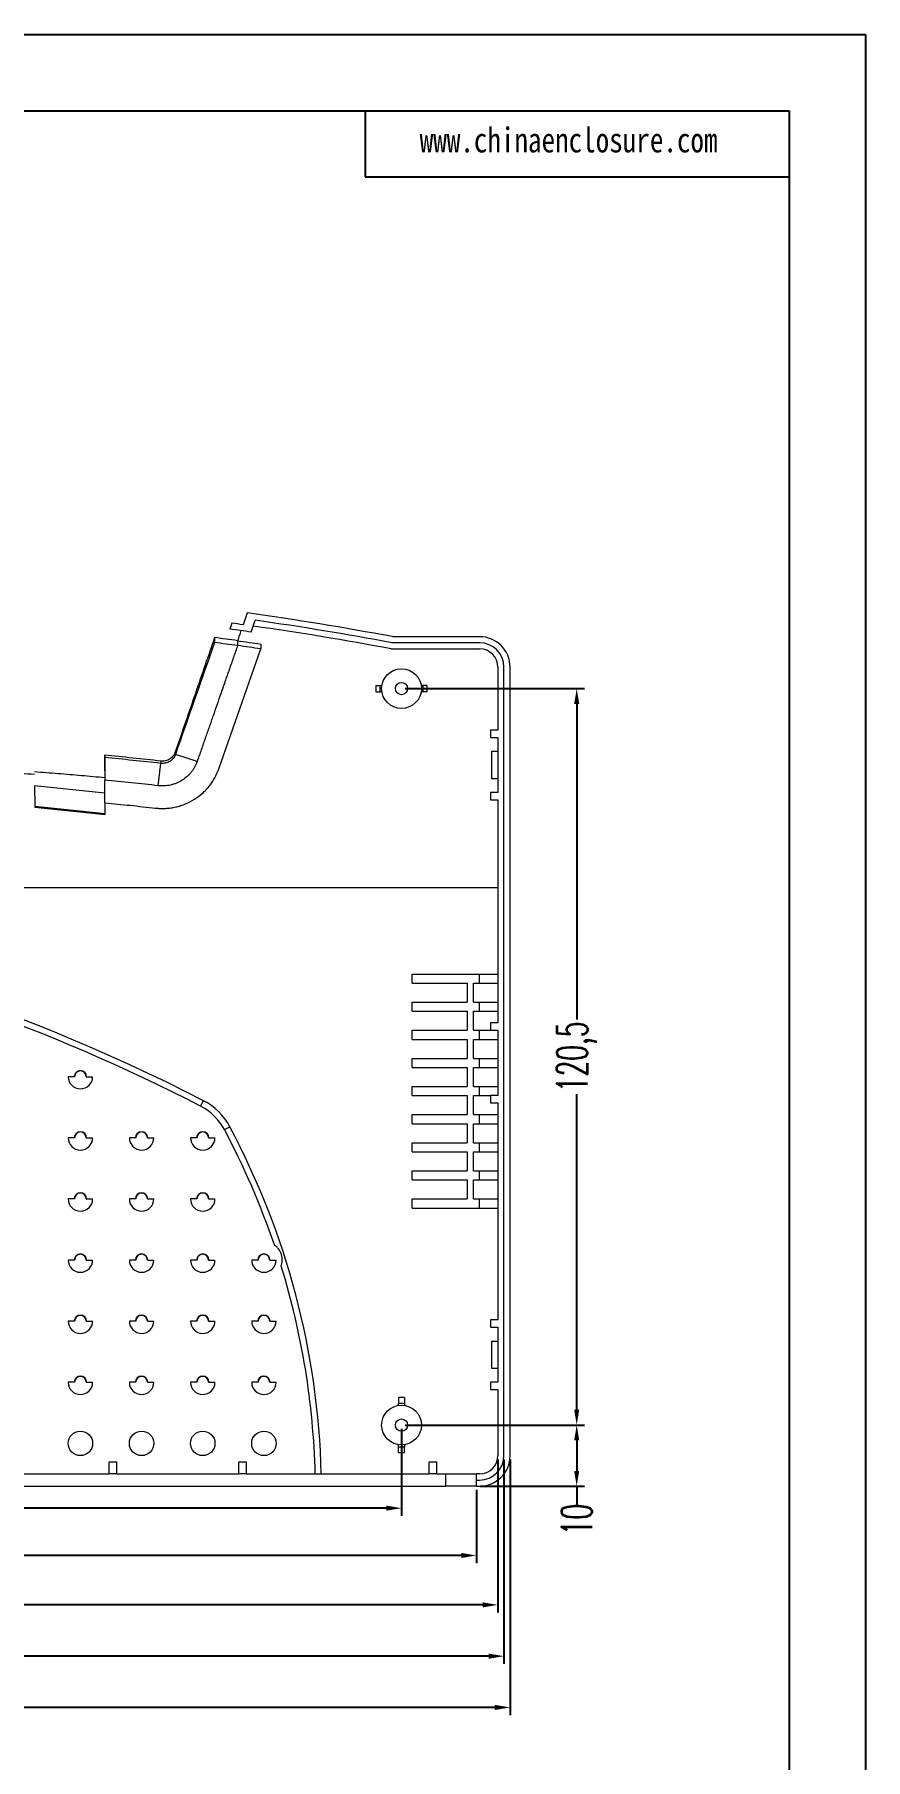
# Model space of a CAD drawing. Header units: inches. Extents: x 1230 to 3313, y 237 to 1043.
# Drawn here: x 1835.7 to 1971.6, y 760.9 to 1043.2 of the extents above; entities that cross this region are included whole.
import ezdxf

# ---------------------------------------------------------------- set-up
doc = ezdxf.new("R2010")
doc.units = ezdxf.units.IN
doc.layers.add('文字', color=81, linetype='Continuous')
doc.styles.add('SLDTEXTSTYLE2', font='TXT', dxfattribs={"width": 0.6, "bigfont": 'bigfont'})
doc.styles.add('宋体', font='', dxfattribs={"width": 0.8, "height": 3.5})
doc.styles.get('宋体').set_extended_font_data('SimSun')
doc.dimstyles.new('5', dxfattribs={"dimtxt": 5, "dimasz": 2.5, "dimexe": 1.25, "dimexo": 0.625, "dimtad": 0, "dimzin": 12, "dimtxsty": 'SLDTEXTSTYLE2', "dimcen": 2.5, "dimclrd": 3, "dimclre": 3, "dimclrt": 256, "dimadec": 0, "dimazin": 0, "dimtfac": 1, "dimtmove": 0, "dimatfit": 3, "dimfxl": 1, "dimarcsym": 0})

# ---------------------------------------------------------------- blocks, each defined once
blk = doc.blocks.new('*D244')
at = {"color": 3, "lineweight": -2}
for p, q in [((1698.46, 807.03), (1698.46, 793.06)), ((1907.96, 805.03), (1907.96, 793.06)), ((1700.96, 794.31), (1796.58, 794.31)), ((1905.46, 794.31), (1809.83, 794.31))]:
    blk.add_line(p, q, dxfattribs=at)
at = {"color": 3}
for points in [[(1700.96, 794.73), (1700.96, 793.89), (1698.46, 794.31)], [(1905.46, 794.73), (1905.46, 793.89), (1907.96, 794.31)]]:
    blk.add_solid(points, dxfattribs=at)
at = {"layer": 'Defpoints', "color": 0}
for p in [(1698.46, 807.66), (1907.96, 805.66), (1907.96, 794.31)]:
    blk.add_point(p, dxfattribs=at)
at = {"insert": (1803.21, 794.31), "char_height": 5, "attachment_point": 5, "style": 'SLDTEXTSTYLE2'}
blk.add_mtext('209,5', dxfattribs=at)
blk = doc.blocks.new('*D245')
at = {"color": 3, "lineweight": -2}
for p, q in [((1694.96, 810.03), (1694.96, 784.98)), ((1911.46, 810.03), (1911.46, 784.98)), ((1697.46, 786.23), (1796.83, 786.23)), ((1908.96, 786.23), (1809.58, 786.23))]:
    blk.add_line(p, q, dxfattribs=at)
at = {"color": 3}
for points in [[(1697.46, 786.65), (1697.46, 785.81), (1694.96, 786.23)], [(1908.96, 786.65), (1908.96, 785.81), (1911.46, 786.23)]]:
    blk.add_solid(points, dxfattribs=at)
at = {"layer": 'Defpoints', "color": 0}
for p in [(1694.96, 810.66), (1911.46, 810.66), (1911.46, 786.23)]:
    blk.add_point(p, dxfattribs=at)
at = {"insert": (1803.21, 786.23), "char_height": 5, "attachment_point": 5, "style": 'SLDTEXTSTYLE2'}
blk.add_mtext('216,5', dxfattribs=at)
blk = doc.blocks.new('*D246')
at = {"color": 3, "lineweight": -2}
for p, q in [((1693.96, 810.03), (1693.96, 776.59)), ((1912.46, 810.03), (1912.46, 776.59)), ((1696.46, 777.84), (1796.83, 777.84)), ((1909.96, 777.84), (1809.58, 777.84))]:
    blk.add_line(p, q, dxfattribs=at)
at = {"color": 3}
for points in [[(1696.46, 778.25), (1696.46, 777.42), (1693.96, 777.84)], [(1909.96, 778.25), (1909.96, 777.42), (1912.46, 777.84)]]:
    blk.add_solid(points, dxfattribs=at)
at = {"layer": 'Defpoints', "color": 0}
for p in [(1693.96, 810.66), (1912.46, 810.66), (1912.46, 777.84)]:
    blk.add_point(p, dxfattribs=at)
at = {"insert": (1803.21, 777.84), "char_height": 5, "attachment_point": 5, "style": 'SLDTEXTSTYLE2'}
blk.add_mtext('218,5', dxfattribs=at)
blk = doc.blocks.new('*D247')
at = {"color": 3, "lineweight": -2}
for p, q in [((1710.71, 815.03), (1710.71, 800.8)), ((1895.71, 815.03), (1895.71, 800.8)), ((1713.21, 802.05), (1799.08, 802.05)), ((1893.21, 802.05), (1807.33, 802.05))]:
    blk.add_line(p, q, dxfattribs=at)
at = {"color": 3}
for points in [[(1713.21, 802.47), (1713.21, 801.64), (1710.71, 802.05)], [(1893.21, 802.47), (1893.21, 801.64), (1895.71, 802.05)]]:
    blk.add_solid(points, dxfattribs=at)
at = {"layer": 'Defpoints', "color": 0}
for p in [(1710.71, 815.66), (1895.71, 815.66), (1895.71, 802.05)]:
    blk.add_point(p, dxfattribs=at)
at = {"insert": (1803.21, 802.05), "char_height": 5, "attachment_point": 5, "style": 'SLDTEXTSTYLE2'}
blk.add_mtext('185', dxfattribs=at)
blk = doc.blocks.new('*D248')
at = {"color": 3, "lineweight": -2}
for p, q in [((1692.96, 810.03), (1692.96, 768.2)), ((1913.46, 810.03), (1913.46, 768.2)), ((1695.46, 769.45), (1796.58, 769.45)), ((1910.96, 769.45), (1809.83, 769.45))]:
    blk.add_line(p, q, dxfattribs=at)
at = {"color": 3}
for points in [[(1695.46, 769.87), (1695.46, 769.03), (1692.96, 769.45)], [(1910.96, 769.87), (1910.96, 769.03), (1913.46, 769.45)]]:
    blk.add_solid(points, dxfattribs=at)
at = {"layer": 'Defpoints', "color": 0}
for p in [(1692.96, 810.66), (1913.46, 810.66), (1913.46, 769.45)]:
    blk.add_point(p, dxfattribs=at)
at = {"insert": (1803.21, 769.45), "char_height": 5, "attachment_point": 5, "style": 'SLDTEXTSTYLE2'}
blk.add_mtext('220,5', dxfattribs=at)
blk = doc.blocks.new('*D249')
at = {"color": 3, "lineweight": -2}
for p, q in [((1896.33, 815.66), (1925.6, 815.66)), ((1924.35, 813.16), (1924.35, 808.16)), ((1908.58, 805.66), (1925.6, 805.66)), ((1924.35, 805.66), (1924.35, 802.56))]:
    blk.add_line(p, q, dxfattribs=at)
at = {"color": 3}
for points in [[(1923.93, 813.16), (1924.76, 813.16), (1924.35, 815.66)], [(1923.93, 808.16), (1924.76, 808.16), (1924.35, 805.66)]]:
    blk.add_solid(points, dxfattribs=at)
at = {"layer": 'Defpoints', "color": 0}
for p in [(1895.71, 815.66), (1924.35, 815.66), (1907.96, 805.66)]:
    blk.add_point(p, dxfattribs=at)
at = {"insert": (1924.35, 800.18), "char_height": 5, "attachment_point": 5, "rotation": 90, "style": 'SLDTEXTSTYLE2'}
blk.add_mtext('10', dxfattribs=at)
blk = doc.blocks.new('*D250')
at = {"color": 3, "lineweight": -2}
for p, q in [((1896.33, 936.16), (1925.6, 936.16)), ((1924.35, 933.66), (1924.35, 882.03)), ((1924.35, 818.16), (1924.35, 869.78)), ((1896.33, 815.66), (1925.6, 815.66))]:
    blk.add_line(p, q, dxfattribs=at)
at = {"color": 3}
for points in [[(1923.93, 933.66), (1924.76, 933.66), (1924.35, 936.16)], [(1923.93, 818.16), (1924.76, 818.16), (1924.35, 815.66)]]:
    blk.add_solid(points, dxfattribs=at)
at = {"layer": 'Defpoints', "color": 0}
for p in [(1895.71, 936.16), (1924.35, 936.16), (1895.71, 815.66)]:
    blk.add_point(p, dxfattribs=at)
at = {"insert": (1924.35, 875.91), "char_height": 5, "attachment_point": 5, "rotation": 90, "style": 'SLDTEXTSTYLE2'}
blk.add_mtext('120,5', dxfattribs=at)

msp = doc.modelspace()

# ---------------------------------------------------------------- linework, layer by layer
for p, q in [((1230.262, 1043.188), (1971.555, 1043.188)), ((1971.555, 1043.188), (1971.555, 519.041)), ((1249.444, 1030.708), (1959.076, 1030.708)), ((1889.744, 1030.708), (1889.744, 1019.875)), ((1959.076, 1030.708), (1959.076, 531.52)), ((1889.744, 1019.875), (1959.076, 1019.875))]:
    msp.add_line(p, q)
at = {"color": 7, "linetype": 'Continuous', "lineweight": 15}
for p, q in [((1870.46, 948.532), (1869.799, 946.604)), ((1867.981, 946.85), (1867.651, 945.885)), ((1871.13, 945.409), (1871.46, 946.373)), ((1871.46, 946.373), (1871.79, 947.336)), ((1865.143, 943.945), (1865.141, 943.692)), ((1865.148, 944.499), (1865.143, 943.945)), ((1868.905, 943.993), (1868.905, 943.193)), ((1872.684, 943.453), (1872.684, 942.663)), ((1908.46, 943.655), (1894.116, 943.655)), ((1908.46, 944.655), (1894.21, 944.655)), ((1865.83, 923.016), (1872.684, 942.663)), ((1894.023, 942.655), (1908.46, 942.655)), ((1911.46, 939.655), (1911.46, 929.355)), ((1912.46, 810.655), (1912.46, 939.655)), ((1913.46, 810.655), (1913.46, 939.655)), ((1891.512, 935.655), (1892.21, 935.655)), ((1891.524, 936.655), (1892.21, 936.655)), ((1892.21, 935.655), (1892.21, 936.655)), ((1892.21, 936.655), (1892.498, 936.655)), ((1892.498, 935.655), (1892.21, 935.655)), ((1898.921, 936.655), (1899.21, 936.655)), ((1899.21, 935.655), (1898.921, 935.655)), ((1899.21, 936.655), (1899.21, 935.655)), ((1899.895, 936.655), (1899.21, 936.655)), ((1899.907, 935.655), (1899.21, 935.655)), ((1911.46, 929.355), (1910.26, 929.355)), ((1910.26, 929.355), (1910.26, 928.155)), ((1910.26, 928.155), (1911.46, 928.155)), ((1910.46, 921.405), (1910.46, 925.905)), ((1910.46, 925.905), (1911.46, 925.905)), ((1911.46, 928.155), (1911.46, 919.155)), ((1847.203, 925.251), (1847.21, 924.861)), ((1847.208, 922.679), (1847.203, 925.251)), ((1855.921, 920.266), (1856.349, 923.926)), ((1856.357, 924.297), (1856.349, 923.926)), ((1862.282, 924.209), (1858.732, 925.386)), ((1847.21, 919.055), (1835.71, 920.259)), ((1835.713, 920.259), (1835.782, 916.91)), ((1847.208, 922.679), (1847.21, 922.096)), ((1847.21, 917.468), (1847.21, 921.166)), ((1911.46, 921.405), (1910.46, 921.405)), ((1835.745, 918.524), (1835.782, 916.76)), ((1847.282, 915.556), (1847.242, 917.465)), ((1911.46, 919.155), (1910.26, 919.155)), ((1910.26, 919.155), (1910.26, 917.955)), ((1910.26, 917.955), (1911.46, 917.955)), ((1911.46, 917.955), (1911.46, 881.455)), ((1835.782, 916.91), (1835.782, 916.76)), ((1835.782, 916.91), (1847.282, 915.695)), ((1835.782, 916.76), (1847.282, 915.556)), ((1694.96, 903.625), (1911.46, 903.625)), ((1897.46, 887.955), (1897.46, 889.455)), ((1897.46, 889.455), (1908.46, 889.455)), ((1908.46, 887.955), (1908.46, 889.455)), ((1908.46, 889.455), (1911.46, 889.455)), ((1897.46, 887.955), (1906.46, 887.955)), ((1906.46, 887.955), (1906.46, 884.855)), ((1907.46, 884.855), (1907.46, 887.955)), ((1907.46, 887.955), (1908.46, 887.955)), ((1908.46, 887.955), (1911.46, 887.955)), ((1897.46, 883.355), (1897.46, 884.855)), ((1897.46, 884.855), (1906.46, 884.855)), ((1907.46, 884.855), (1908.46, 884.855)), ((1908.46, 883.355), (1908.46, 884.855)), ((1908.46, 884.855), (1911.46, 884.855)), ((1897.46, 883.355), (1906.46, 883.355)), ((1906.46, 883.355), (1906.46, 880.255)), ((1907.46, 880.255), (1907.46, 883.355)), ((1907.46, 883.355), (1908.46, 883.355)), ((1908.46, 883.355), (1911.46, 883.355)), ((1911.46, 881.455), (1910.26, 881.455)), ((1910.26, 881.455), (1910.26, 880.255)), ((1897.46, 880.255), (1906.46, 880.255)), ((1897.46, 878.755), (1897.46, 880.255)), ((1897.46, 878.755), (1906.46, 878.755)), ((1906.46, 878.755), (1906.46, 875.655)), ((1907.46, 880.255), (1908.46, 880.255)), ((1907.46, 875.655), (1907.46, 878.755)), ((1907.46, 878.755), (1908.46, 878.755)), ((1908.46, 878.755), (1908.46, 880.255)), ((1908.46, 880.255), (1910.26, 880.255)), ((1908.46, 878.755), (1911.46, 878.755)), ((1910.26, 880.255), (1911.46, 880.255)), ((1911.46, 880.255), (1911.46, 869.555)), ((1897.46, 874.155), (1897.46, 875.655)), ((1897.46, 875.655), (1906.46, 875.655)), ((1907.46, 875.655), (1908.46, 875.655)), ((1908.46, 874.155), (1908.46, 875.655)), ((1908.46, 875.655), (1911.46, 875.655)), ((1842.26, 872.655), (1841.21, 872.655)), ((1844.16, 872.655), (1845.21, 872.655)), ((1897.46, 874.155), (1906.46, 874.155)), ((1906.46, 874.155), (1906.46, 871.055)), ((1907.46, 871.055), (1907.46, 874.155)), ((1907.46, 874.155), (1908.46, 874.155)), ((1908.46, 874.155), (1911.46, 874.155)), ((1897.46, 869.555), (1897.46, 871.055)), ((1897.46, 871.055), (1906.46, 871.055)), ((1897.46, 869.555), (1906.46, 869.555)), ((1906.46, 869.555), (1906.46, 866.455)), ((1907.46, 871.055), (1908.46, 871.055)), ((1907.46, 866.455), (1907.46, 869.555)), ((1907.46, 869.555), (1908.46, 869.555)), ((1908.46, 869.555), (1908.46, 871.055)), ((1908.46, 871.055), (1911.46, 871.055)), ((1908.46, 869.555), (1910.26, 869.555)), ((1910.26, 869.555), (1910.26, 868.355)), ((1911.46, 869.555), (1910.26, 869.555)), ((1862.855, 867.841), (1863.313, 868.73)), ((1910.26, 868.355), (1911.46, 868.355)), ((1911.46, 868.355), (1911.46, 832.855)), ((1866.745, 864.005), (1867.628, 864.476)), ((1897.46, 866.455), (1906.46, 866.455)), ((1897.46, 864.955), (1897.46, 866.455)), ((1897.46, 864.955), (1906.46, 864.955)), ((1906.46, 864.955), (1906.46, 861.855)), ((1907.46, 866.455), (1908.46, 866.455)), ((1907.46, 861.855), (1907.46, 864.955)), ((1907.46, 864.955), (1908.46, 864.955)), ((1908.46, 864.955), (1908.46, 866.455)), ((1908.46, 866.455), (1911.46, 866.455)), ((1908.46, 864.955), (1911.46, 864.955)), ((1842.26, 862.655), (1841.21, 862.655)), ((1844.16, 862.655), (1845.21, 862.655)), ((1852.26, 862.655), (1851.21, 862.655)), ((1854.16, 862.655), (1855.21, 862.655)), ((1862.26, 862.655), (1861.21, 862.655)), ((1864.16, 862.655), (1865.21, 862.655)), ((1897.46, 860.355), (1897.46, 861.855)), ((1897.46, 861.855), (1906.46, 861.855)), ((1907.46, 861.855), (1908.46, 861.855)), ((1908.46, 860.355), (1908.46, 861.855)), ((1908.46, 861.855), (1911.46, 861.855)), ((1897.46, 860.355), (1906.46, 860.355)), ((1906.46, 860.355), (1906.46, 857.255)), ((1907.46, 857.255), (1907.46, 860.355)), ((1907.46, 860.355), (1908.46, 860.355)), ((1908.46, 860.355), (1911.46, 860.355)), ((1897.46, 855.755), (1897.46, 857.255)), ((1897.46, 857.255), (1906.46, 857.255)), ((1897.46, 855.755), (1906.46, 855.755)), ((1906.46, 855.755), (1906.46, 852.655)), ((1907.46, 857.255), (1908.46, 857.255)), ((1907.46, 852.655), (1907.46, 855.755)), ((1907.46, 855.755), (1908.46, 855.755)), ((1908.46, 855.755), (1908.46, 857.255)), ((1908.46, 857.255), (1911.46, 857.255)), ((1908.46, 855.755), (1911.46, 855.755)), ((1842.26, 852.655), (1841.21, 852.655)), ((1844.16, 852.655), (1845.21, 852.655)), ((1852.26, 852.655), (1851.21, 852.655)), ((1854.16, 852.655), (1855.21, 852.655)), ((1862.26, 852.655), (1861.21, 852.655)), ((1864.16, 852.655), (1865.21, 852.655)), ((1897.46, 851.155), (1897.46, 852.655)), ((1897.46, 852.655), (1906.46, 852.655)), ((1907.46, 852.655), (1908.46, 852.655)), ((1908.46, 851.155), (1908.46, 852.655)), ((1908.46, 852.655), (1911.46, 852.655)), ((1897.46, 851.155), (1908.46, 851.155)), ((1908.46, 851.155), (1911.46, 851.155)), ((1842.26, 842.655), (1841.21, 842.655)), ((1844.16, 842.655), (1845.21, 842.655)), ((1852.26, 842.655), (1851.21, 842.655)), ((1854.16, 842.655), (1855.21, 842.655)), ((1862.26, 842.655), (1861.21, 842.655)), ((1864.16, 842.655), (1865.21, 842.655)), ((1872.26, 842.655), (1871.21, 842.655)), ((1874.16, 842.655), (1875.21, 842.655)), ((1910.26, 832.855), (1910.26, 831.655)), ((1911.46, 832.855), (1910.26, 832.855)), ((1842.26, 832.655), (1841.21, 832.655)), ((1844.16, 832.655), (1845.21, 832.655)), ((1852.26, 832.655), (1851.21, 832.655)), ((1854.16, 832.655), (1855.21, 832.655)), ((1862.26, 832.655), (1861.21, 832.655)), ((1864.16, 832.655), (1865.21, 832.655)), ((1872.26, 832.655), (1871.21, 832.655)), ((1874.16, 832.655), (1875.21, 832.655)), ((1910.26, 831.655), (1911.46, 831.655)), ((1911.46, 831.655), (1911.46, 822.655)), ((1910.46, 824.905), (1910.46, 829.405)), ((1910.46, 829.405), (1911.46, 829.405)), ((1911.46, 824.905), (1910.46, 824.905)), ((1842.26, 822.655), (1841.21, 822.655)), ((1844.16, 822.655), (1845.21, 822.655)), ((1852.26, 822.655), (1851.21, 822.655)), ((1854.16, 822.655), (1855.21, 822.655)), ((1862.26, 822.655), (1861.21, 822.655)), ((1864.16, 822.655), (1865.21, 822.655)), ((1872.26, 822.655), (1871.21, 822.655)), ((1874.16, 822.655), (1875.21, 822.655)), ((1911.46, 822.655), (1910.26, 822.655)), ((1910.26, 822.655), (1910.26, 821.455)), ((1910.26, 821.455), (1911.46, 821.455)), ((1911.46, 821.455), (1911.46, 810.655)), ((1895.21, 820.155), (1895.21, 819.254)), ((1896.21, 820.155), (1895.21, 820.155)), ((1895.21, 819.254), (1896.21, 819.254)), ((1895.21, 818.867), (1895.21, 819.254)), ((1896.21, 820.155), (1896.21, 819.254)), ((1896.21, 819.254), (1896.21, 818.867)), ((1895.21, 812.056), (1895.21, 812.444)), ((1896.21, 812.056), (1895.21, 812.056)), ((1895.21, 811.155), (1895.21, 812.056)), ((1895.21, 811.155), (1896.21, 811.155)), ((1896.21, 812.444), (1896.21, 812.056)), ((1896.21, 811.155), (1896.21, 812.056)), ((1826.61, 807.655), (1847.91, 807.655)), ((1847.91, 807.655), (1847.91, 809.655)), ((1847.91, 809.655), (1849.11, 809.655)), ((1849.11, 807.655), (1847.91, 807.655)), ((1849.11, 809.655), (1849.11, 807.655)), ((1849.11, 807.655), (1869.11, 807.655)), ((1869.11, 809.655), (1870.31, 809.655)), ((1869.11, 807.655), (1869.11, 809.655)), ((1870.31, 807.655), (1869.11, 807.655)), ((1870.31, 809.655), (1870.31, 807.655)), ((1870.31, 807.655), (1900.21, 807.655)), ((1900.21, 809.655), (1901.41, 809.655)), ((1900.21, 807.655), (1900.21, 809.655)), ((1901.41, 807.655), (1900.21, 807.655)), ((1901.41, 809.655), (1901.41, 807.655)), ((1901.41, 807.655), (1902.96, 807.655)), ((1902.96, 805.655), (1902.96, 807.655)), ((1902.96, 807.655), (1907.96, 807.655)), ((1907.96, 806.655), (1907.96, 807.655)), ((1908.46, 807.655), (1907.96, 807.655)), ((1703.46, 805.655), (1902.96, 805.655)), ((1907.96, 805.655), (1902.96, 805.655)), ((1907.96, 806.655), (1908.46, 806.655)), ((1907.96, 805.655), (1907.96, 806.655)), ((1907.96, 805.655), (1908.46, 805.655))]:
    msp.add_line(p, q, dxfattribs=at)
for centre, radius in [((1895.71, 936.155), 3.25), ((1895.71, 936.155), 1), ((1895.71, 815.655), 3.25), ((1895.71, 815.655), 1), ((1843.21, 812.655), 2), ((1853.21, 812.655), 2), ((1863.21, 812.655), 2), ((1873.21, 812.655), 2)]:
    msp.add_circle(centre, radius, dxfattribs=at)
for centre, radius, start, end in [((1803.21, 461.788), 491.368, 79.32736, 82.13364), ((1803.21, 461.788), 488.368, 82.00564, 82.4176), ((1803.21, 461.788), 489.368, 82.17933, 82.39416), ((1803.21, 461.788), 489.368, 79.30551, 81.98307), ((1803.21, 461.788), 490.368, 79.31645, 81.9606), ((1908.46, 939.655), 5, 0, 90), ((1908.46, 939.655), 4, 0, 90), ((1908.46, 939.655), 3, 0, 90), ((1724.37, 599.113), 303.312, 62.7364, 82.94752), ((1724.37, 599.113), 302.312, 62.7364, 78.54359), ((1843.21, 872.655), 2, 180, 0), ((1843.21, 872.655), 1, 0, 180), ((1843.21, 872.655), 0.95, 0, 180), ((1858.653, 859.688), 9.172, 28.07906, 62.7364), ((1858.653, 859.688), 10.172, 28.07906, 62.7364), ((1755.117, 804.454), 126.52, 18.74759, 28.07906), ((1755.117, 804.454), 127.52, 1.43875, 28.07906), ((1843.21, 862.655), 2, 180, 0), ((1843.21, 862.655), 1, 0, 180), ((1843.21, 862.655), 0.95, 0, 180), ((1853.21, 862.655), 2, 180, 0), ((1853.21, 862.655), 1, 0, 180), ((1853.21, 862.655), 0.95, 0, 180), ((1863.21, 862.655), 2, 180, 0), ((1863.21, 862.655), 1, 0, 180), ((1863.21, 862.655), 0.95, 0, 180), ((1843.21, 852.655), 2, 180, 0), ((1843.21, 852.655), 1, 0, 180), ((1843.21, 852.655), 0.95, 0, 180), ((1853.21, 852.655), 2, 180, 0), ((1853.21, 852.655), 1, 0, 180), ((1853.21, 852.655), 0.95, 0, 180), ((1863.21, 852.655), 2, 180, 0), ((1863.21, 852.655), 1, 0, 180), ((1863.21, 852.655), 0.95, 0, 180), ((1843.21, 842.655), 2, 180, 0), ((1843.21, 842.655), 1, 0, 180), ((1843.21, 842.655), 0.95, 0, 180), ((1853.21, 842.655), 2, 180, 0), ((1853.21, 842.655), 1, 0, 180), ((1853.21, 842.655), 0.95, 0, 180), ((1863.21, 842.655), 2, 180, 0), ((1863.21, 842.655), 1, 0, 180), ((1863.21, 842.655), 0.95, 0, 180), ((1873.21, 842.655), 2, 180, 0), ((1873.21, 842.655), 1, 0, 180), ((1873.21, 842.655), 0.95, 0, 180), ((1755.117, 804.454), 126.52, 1.45012, 17.10405), ((1843.21, 832.655), 1, 0, 180), ((1843.21, 832.655), 0.95, 0, 180), ((1853.21, 832.655), 1, 0, 180), ((1853.21, 832.655), 0.95, 0, 180), ((1863.21, 832.655), 1, 0, 180), ((1863.21, 832.655), 0.95, 0, 180), ((1873.21, 832.655), 1, 0, 180), ((1873.21, 832.655), 0.95, 0, 180), ((1843.21, 832.655), 2, 180, 0), ((1853.21, 832.655), 2, 180, 0), ((1863.21, 832.655), 2, 180, 0), ((1873.21, 832.655), 2, 180, 0), ((1843.21, 822.655), 2, 180, 0), ((1843.21, 822.655), 1, 0, 180), ((1843.21, 822.655), 0.95, 0, 180), ((1853.21, 822.655), 2, 180, 0), ((1853.21, 822.655), 1, 0, 180), ((1853.21, 822.655), 0.95, 0, 180), ((1863.21, 822.655), 2, 180, 0), ((1863.21, 822.655), 1, 0, 180), ((1863.21, 822.655), 0.95, 0, 180), ((1873.21, 822.655), 2, 180, 0), ((1873.21, 822.655), 1, 0, 180), ((1873.21, 822.655), 0.95, 0, 180), ((1908.46, 810.655), 4, 270, 0), ((1908.46, 810.655), 3, 270, 0), ((1908.46, 810.655), 5, 270, 0)]:
    msp.add_arc(centre, radius, start, end, dxfattribs=at)
for centre, start_param, end_param in [((1895.118, 900.343), 1.2316231, 1.2413226), ((1896.301, 900.343), 5.0418627, 5.0515622)]:
    msp.add_ellipse(centre, major_axis=(0, 109.142), ratio=0.0349208, start_param=start_param, end_param=end_param, dxfattribs=at)
for points, knots in [([(1869.469, 945.64), (1869.376, 945.367), (1869.188, 944.82), (1869, 944.269), (1868.905, 943.993)], [0, 0, 0, 0, 0.4981153, 1, 1, 1, 1]), ([(1865.147, 944.499), (1864.129, 941.539), (1863.081, 938.491), (1860.936, 932.251), (1859.84, 929.059), (1858.725, 925.812)], [0, 0, 0, 0, 0.5, 0.5, 1, 1, 1, 1]), ([(1868.905, 943.193), (1868.794, 942.874), (1868.57, 942.232), (1868.231, 941.26), (1867.888, 940.276), (1867.54, 939.281), (1867.189, 938.273), (1866.833, 937.253), (1866.473, 936.221), (1866.033, 934.961), (1865.509, 933.458), (1864.896, 931.7), (1864.266, 929.895), (1863.62, 928.043), (1862.957, 926.144), (1862.509, 924.858), (1862.282, 924.209)], [0, 0, 0, 0, 0.0520374, 0.1045283, 0.1574725, 0.2108703, 0.2647217, 0.3190268, 0.3737856, 0.4289982, 0.5191063, 0.6112376, 0.7053925, 0.801571, 0.8997734, 1, 1, 1, 1]), ([(1868.905, 943.993), (1868.279, 944.08), (1867.027, 944.252), (1865.773, 944.417), (1865.148, 944.499)], [0, 0, 0, 0, 0.5006388, 1, 1, 1, 1]), ([(1868.905, 943.993), (1869.535, 943.905), (1870.795, 943.729), (1872.054, 943.545), (1872.684, 943.453)], [0, 0, 0, 0, 0.49971251, 1, 1, 1, 1]), ([(1835.71, 922.104), (1834.973, 922.154), (1833.499, 922.254), (1831.288, 922.391), (1829.077, 922.518), (1826.865, 922.635), (1824.654, 922.741), (1822.442, 922.837), (1820.231, 922.922), (1818.019, 922.997), (1815.807, 923.061), (1813.596, 923.115), (1811.384, 923.159), (1809.172, 923.193), (1807.697, 923.206), (1806.96, 923.213)], [0, 0, 0, 0, 0.0770116, 0.15400194, 0.2309728, 0.30792594, 0.38486314, 0.46178618, 0.53869682, 0.61559685, 0.69248805, 0.76937218, 0.84625103, 0.92312638, 1, 1, 1, 1]), ([(1855.493, 916.608), (1855.585, 916.599), (1855.769, 916.58), (1856.045, 916.561), (1856.322, 916.549), (1856.599, 916.545), (1856.876, 916.548), (1857.337, 916.567), (1857.982, 916.63), (1858.799, 916.779), (1859.6, 916.996), (1860.638, 917.373), (1861.866, 918.004), (1862.967, 918.828), (1863.751, 919.587), (1864.286, 920.202), (1864.765, 920.857), (1865.139, 921.47), (1865.426, 922.026), (1865.646, 922.514), (1865.769, 922.849), (1865.83, 923.016)], [0, 0, 0, 0, 0.0210075, 0.041982, 0.0629402, 0.0838989, 0.1048748, 0.1258847, 0.1888352, 0.2517656, 0.3145669, 0.3773297, 0.5027116, 0.6274683, 0.6898775, 0.7522765, 0.8142139, 0.8761781, 0.9174437, 0.9586744, 1, 1, 1, 1]), ([(1862.282, 924.209), (1862.254, 924.131), (1862.198, 923.977), (1862.102, 923.75), (1861.996, 923.526), (1861.842, 923.234), (1861.627, 922.88), (1861.332, 922.477), (1861.003, 922.099), (1860.522, 921.633), (1859.845, 921.126), (1859.09, 920.737), (1858.451, 920.505), (1857.958, 920.371), (1857.454, 920.279), (1857.001, 920.235), (1856.603, 920.224), (1856.261, 920.233), (1856.035, 920.255), (1855.921, 920.266)], [0, 0, 0, 0, 0.0310336, 0.0619977, 0.0929464, 0.123934, 0.186053, 0.248133, 0.3104377, 0.372727, 0.4975091, 0.6227763, 0.6855554, 0.7483503, 0.8112498, 0.8741583, 0.9161291, 0.958031, 1, 1, 1, 1]), ([(1858.732, 925.386), (1858.646, 925.14), (1858.536, 924.944), (1858.209, 924.539), (1858.039, 924.39), (1857.59, 924.113), (1857.375, 924.026), (1856.851, 923.909), (1856.616, 923.897), (1856.349, 923.926)], [0, 0, 0, 0, 0.25, 0.25, 0.5, 0.5, 0.75, 0.75, 1, 1, 1, 1]), ([(1857.098, 924.338), (1856.97, 924.309), (1856.85, 924.293), (1856.608, 924.279), (1856.487, 924.283), (1856.357, 924.297)], [0, 0, 0, 0, 0.5, 0.5, 1, 1, 1, 1]), ([(1857.788, 924.623), (1857.676, 924.553), (1857.567, 924.497), (1857.342, 924.404), (1857.226, 924.367), (1857.098, 924.338)], [0, 0, 0, 0, 0.5, 0.5, 1, 1, 1, 1]), ([(1858.352, 925.129), (1858.268, 925.023), (1858.182, 924.933), (1857.998, 924.768), (1857.9, 924.694), (1857.788, 924.623)], [0, 0, 0, 0, 0.5, 0.5, 1, 1, 1, 1]), ([(1858.725, 925.812), (1858.68, 925.681), (1858.628, 925.563), (1858.506, 925.34), (1858.436, 925.235), (1858.352, 925.129)], [0, 0, 0, 0, 0.5, 0.5, 1, 1, 1, 1]), ([(1847.21, 921.555), (1846.571, 921.615), (1845.294, 921.736), (1843.377, 921.907), (1841.46, 922.07), (1839.544, 922.225), (1837.627, 922.373), (1836.349, 922.465), (1835.71, 922.511)], [0, 0, 0, 0, 0.16680642, 0.33355298, 0.50024265, 0.66687839, 0.83346318, 1, 1, 1, 1]), ([(1855.921, 920.266), (1855.195, 920.347), (1853.744, 920.508), (1851.566, 920.738), (1849.388, 920.958), (1847.936, 921.097), (1847.21, 921.166)], [0, 0, 0, 0, 0.2501734, 0.5002275, 0.7501679, 1, 1, 1, 1]), ([(1847.21, 917.468), (1847.9, 917.402), (1849.281, 917.269), (1851.352, 917.058), (1853.423, 916.839), (1854.803, 916.685), (1855.493, 916.608)], [0, 0, 0, 0, 0.2498562, 0.499805, 0.7498512, 1, 1, 1, 1]), ([(1876.041, 841.664), (1876.09, 841.805), (1876.13, 841.951), (1876.187, 842.256), (1876.205, 842.417), (1876.213, 842.745), (1876.204, 842.91), (1876.156, 843.244), (1876.117, 843.415), (1875.959, 843.904), (1875.795, 844.212), (1875.497, 844.603), (1875.388, 844.724), (1875.163, 844.938), (1875.046, 845.033), (1874.924, 845.117)], [0, 0, 0, 0, 0.125, 0.125, 0.25, 0.25, 0.375, 0.375, 0.5, 0.5, 0.75, 0.75, 0.875, 0.875, 1, 1, 1, 1])]:
    msp.add_open_spline(points, degree=3, knots=knots, dxfattribs=at)
for points in [[(1865.141, 943.692), (1863.076, 937.798), (1860.928, 931.664), (1858.732, 925.386)], [(1868.905, 943.193), (1867.649, 943.365), (1866.394, 943.531), (1865.141, 943.692)], [(1872.684, 942.663), (1871.424, 942.845), (1870.164, 943.022), (1868.905, 943.193)], [(1856.357, 924.297), (1853.306, 924.646), (1850.254, 924.963), (1847.203, 925.251)], [(1856.349, 923.926), (1853.302, 924.268), (1850.256, 924.579), (1847.21, 924.861)], [(1847.21, 924.861), (1847.21, 923.625), (1847.21, 922.393), (1847.21, 921.166)], [(1858.725, 925.812), (1858.728, 925.67), (1858.73, 925.528), (1858.732, 925.386)]]:
    msp.add_open_spline(points, degree=3, dxfattribs=at)

# ---------------------------------------------------------------- texts
at = {"layer": '文字', "color": 0, "insert": (1898.676, 1027.964), "char_height": 4.06745, "width": 71.46126, "attachment_point": 1, "style": '宋体'}
msp.add_mtext('www.chinaenclosure.com', dxfattribs=at)

# ---------------------------------------------------------------- dimensions: what is measured, and where the dimension line sits
dim = msp.add_linear_dim(base=(1924.348, 936.155), p1=(1895.71, 815.655), p2=(1895.71, 936.155), angle=90, dimstyle='5')
dim.commit()
dim.dimension.update_dxf_attribs({"geometry": '*D250', "text_midpoint": (1924.348, 875.905)})
for base, p1, p2, picture, middle in [((1895.71, 802.053), (1710.71, 815.655), (1895.71, 815.655), '*D247', (1803.21, 802.053)), ((1913.46, 769.449), (1692.96, 810.655), (1913.46, 810.655), '*D248', (1803.21, 769.449)), ((1911.46, 786.229), (1694.96, 810.655), (1911.46, 810.655), '*D245', (1803.21, 786.229))]:
    dim = msp.add_linear_dim(base=base, p1=p1, p2=p2, dimstyle='5')
    dim.commit()
    dim.dimension.update_dxf_attribs({"geometry": picture, "text_midpoint": middle})
dim = msp.add_linear_dim(base=(1924.348, 815.655), p1=(1907.96, 805.655), p2=(1895.71, 815.655), angle=90, dimstyle='5')
dim.commit()
dim.dimension.update_dxf_attribs({"geometry": '*D249', "text_midpoint": (1924.348, 800.185), "dimtype": 160})
for base, p1, p2, picture, middle in [((1912.46, 777.838), (1693.96, 810.655), (1912.46, 810.655), '*D246', (1803.21, 777.838)), ((1907.96, 794.311), (1698.46, 807.655), (1907.96, 805.655), '*D244', (1803.21, 794.311))]:
    dim = msp.add_linear_dim(base=base, p1=p1, p2=p2, dimstyle='5')
    dim.commit()
    dim.dimension.update_dxf_attribs({"geometry": picture, "text_midpoint": middle, "dimtype": 160})

doc.saveas('drawing.dxf')
